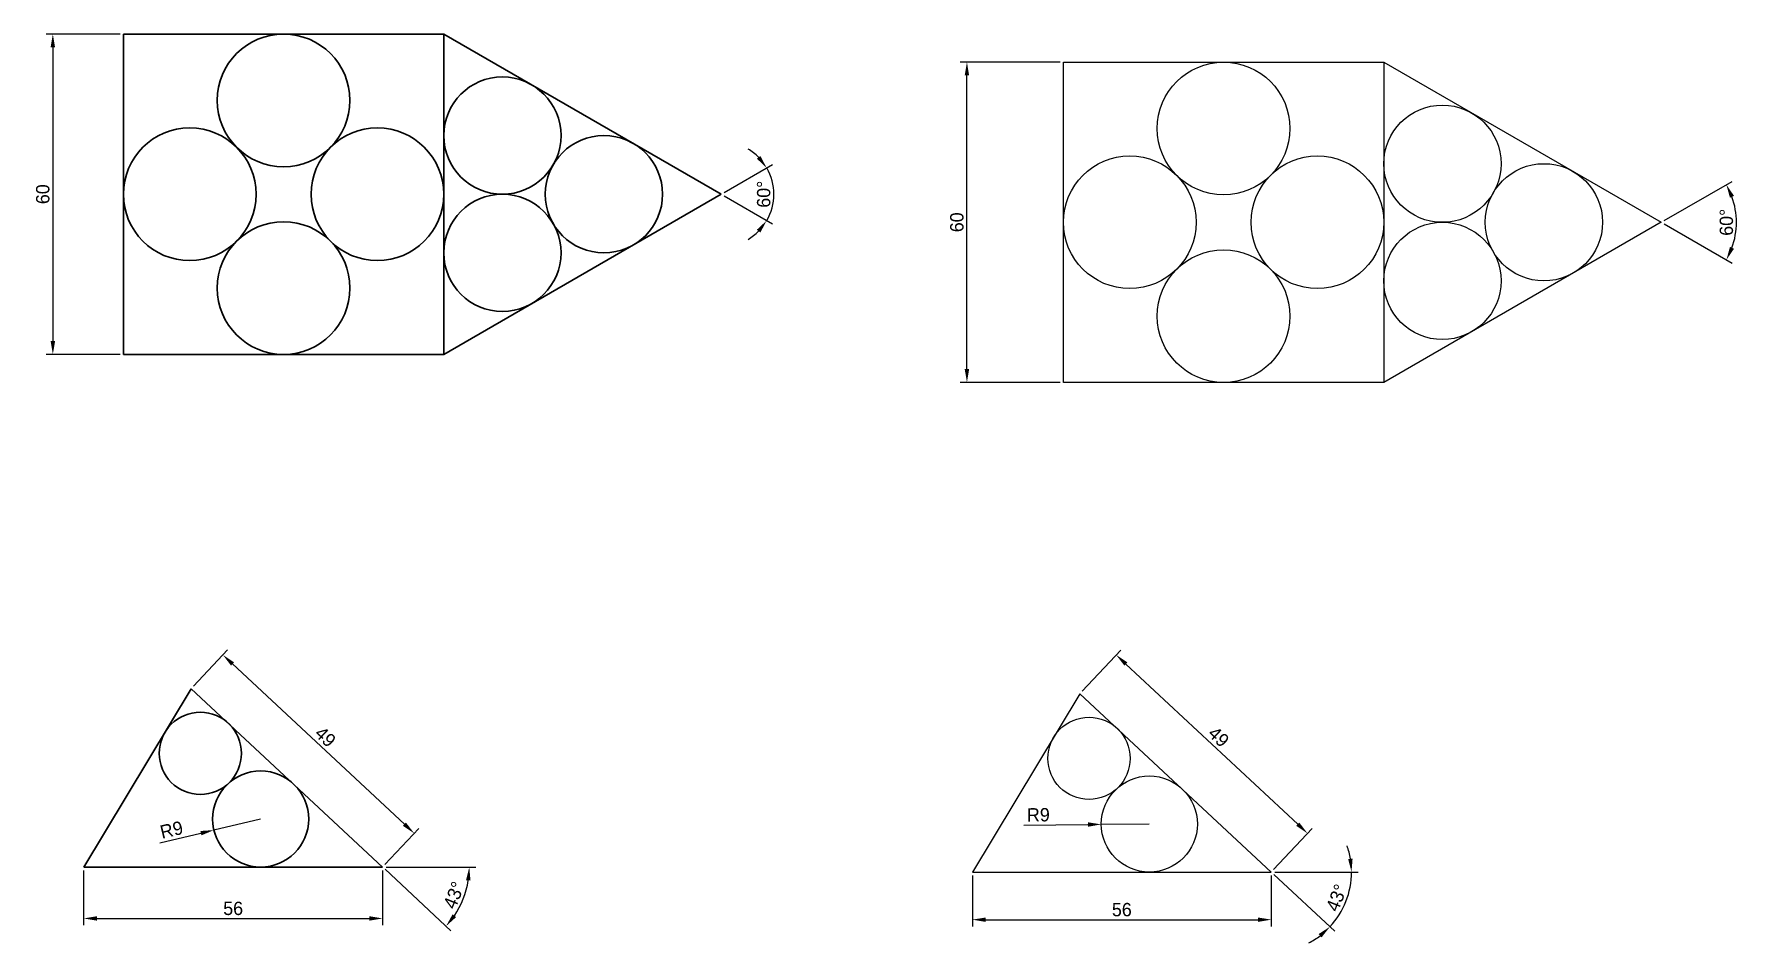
# Model space of a CAD drawing. Header units: millimetres. Extents: x 149 to 469, y 56 to 226.
import ezdxf

# ---------------------------------------------------------------- set-up
doc = ezdxf.new("R2010")
doc.units = ezdxf.units.MM
doc.dimstyles.new('ISO-25', dxfattribs={"dimtxt": 2.5, "dimasz": 2.5, "dimexe": 1.25, "dimexo": 0.625, "dimtad": 1, "dimdsep": 46, "dimtxsty": 'Standard', "dimcen": 2.5, "dimadec": 0, "dimazin": 0, "dimtfac": 1, "dimtmove": 0, "dimatfit": 3, "dimfxl": 1, "dimarcsym": 0})

# ---------------------------------------------------------------- blocks, each defined once
blk = doc.blocks.new('*D1')
at = {"color": 0, "lineweight": -2, "transparency": 16777216}
for p, q in [((165.6, 226.35), (151.76, 226.35)), ((153.01, 223.85), (153.01, 168.85)), ((165.6, 166.35), (151.76, 166.35))]:
    blk.add_line(p, q, dxfattribs=at)
at = {"color": 0, "transparency": 16777216}
for points in [[(152.59, 223.85), (153.43, 223.85), (153.01, 226.35)], [(152.59, 168.85), (153.43, 168.85), (153.01, 166.35)]]:
    blk.add_solid(points, dxfattribs=at)
at = {"layer": 'Defpoints', "color": 0, "transparency": 16777216}
for p in [(166.22, 226.35), (153.01, 166.35), (166.22, 166.35)]:
    blk.add_point(p, dxfattribs=at)
at = {"color": 0, "transparency": 16777216, "insert": (151.13, 196.35), "char_height": 2.5, "attachment_point": 5, "rotation": 90}
blk.add_mtext('60', dxfattribs=at)
blk = doc.blocks.new('*D2')
at = {"color": 0, "lineweight": -2, "transparency": 16777216}
for p, q in [((278.73, 196.66), (287.8, 201.9)), ((278.73, 196.03), (287.8, 190.8))]:
    blk.add_line(p, q, dxfattribs=at)
for start, end in [(44.5861, 59.1722), (330, 30), (300.8278, 315.4139)]:
    blk.add_arc((278.19, 196.35), 9.85, start, end, dxfattribs=at)
at = {"color": 0, "transparency": 16777216}
for points in [[(285.53, 203.51), (284.87, 203.01), (286.71, 201.27)], [(284.87, 189.69), (285.53, 189.18), (286.71, 191.42)]]:
    blk.add_solid(points, dxfattribs=at)
at = {"layer": 'Defpoints', "color": 0, "transparency": 16777216}
for p in [(226.22, 226.35), (278.19, 196.35), (278.19, 196.35), (287.88, 194.64), (226.22, 166.35)]:
    blk.add_point(p, dxfattribs=at)
at = {"color": 0, "transparency": 16777216, "insert": (286.16, 196.35), "char_height": 2.5, "attachment_point": 5, "rotation": 90}
blk.add_mtext('60°', dxfattribs=at)
blk = doc.blocks.new('*D3')
at = {"color": 0, "lineweight": -2, "transparency": 16777216}
for p, q in [((158.78, 69.69), (158.78, 59.44)), ((214.78, 69.69), (214.78, 59.44)), ((161.28, 60.69), (212.28, 60.69))]:
    blk.add_line(p, q, dxfattribs=at)
at = {"color": 0, "transparency": 16777216}
for points in [[(161.28, 61.11), (161.28, 60.27), (158.78, 60.69)], [(212.28, 61.11), (212.28, 60.27), (214.78, 60.69)]]:
    blk.add_solid(points, dxfattribs=at)
at = {"layer": 'Defpoints', "color": 0, "transparency": 16777216}
for p in [(158.78, 70.31), (214.78, 70.31), (214.78, 60.69)]:
    blk.add_point(p, dxfattribs=at)
at = {"color": 0, "transparency": 16777216, "insert": (186.78, 62.56), "char_height": 2.5, "attachment_point": 5}
blk.add_mtext('56', dxfattribs=at)
blk = doc.blocks.new('*D4')
at = {"color": 0, "lineweight": -2, "transparency": 16777216}
for p, q in [((179.37, 104.19), (185.7, 110.98)), ((218.86, 78.35), (186.68, 108.36)), ((215.21, 70.77), (221.54, 77.56))]:
    blk.add_line(p, q, dxfattribs=at)
at = {"color": 0, "transparency": 16777216}
for points in [[(186.96, 108.66), (186.39, 108.05), (184.85, 110.06)], [(219.14, 78.65), (218.57, 78.04), (220.69, 76.64)]]:
    blk.add_solid(points, dxfattribs=at)
at = {"layer": 'Defpoints', "color": 0, "transparency": 16777216}
for p in [(184.85, 110.06), (178.95, 103.73), (214.78, 70.31)]:
    blk.add_point(p, dxfattribs=at)
at = {"color": 0, "transparency": 16777216, "insert": (204.05, 94.72), "char_height": 2.5, "attachment_point": 5, "rotation": 317}
blk.add_mtext('49', dxfattribs=at)
blk = doc.blocks.new('*D5')
at = {"color": 0, "lineweight": -2, "transparency": 16777216}
for p, q in [((215.41, 70.31), (232.26, 70.31)), ((215.24, 69.89), (227.56, 58.39))]:
    blk.add_line(p, q, dxfattribs=at)
blk.add_arc((214.78, 70.31), 16.23, 325.8352, 351.1648, dxfattribs=at)
at = {"color": 0, "transparency": 16777216}
for points in [[(230.4, 67.85), (231.23, 67.79), (231.01, 70.31)], [(228.54, 60.94), (227.88, 61.46), (226.65, 59.24)]]:
    blk.add_solid(points, dxfattribs=at)
at = {"layer": 'Defpoints', "color": 0, "transparency": 16777216}
for p in [(178.95, 103.73), (158.78, 70.31), (214.78, 70.31), (214.78, 70.31), (229.02, 62.53)]:
    blk.add_point(p, dxfattribs=at)
at = {"color": 0, "transparency": 16777216, "insert": (228.14, 65.05), "char_height": 2.5, "attachment_point": 5, "rotation": 68.5}
blk.add_mtext('43°', dxfattribs=at)
blk = doc.blocks.new('*D6')
at = {"color": 0, "lineweight": -2, "transparency": 16777216}
for p, q in [((173.04, 74.84), (180.74, 76.66)), ((191.93, 79.31), (183.18, 77.24))]:
    blk.add_line(p, q, dxfattribs=at)
at = {"color": 0, "transparency": 16777216}
blk.add_solid([(180.65, 77.07), (180.84, 76.26), (183.18, 77.24)], dxfattribs=at)
at = {"layer": 'Defpoints', "color": 0, "transparency": 16777216}
for p in [(183.18, 77.24), (191.93, 79.31)]:
    blk.add_point(p, dxfattribs=at)
at = {"color": 0, "transparency": 16777216, "insert": (175.24, 77.29), "char_height": 2.5, "attachment_point": 5, "rotation": 13.3273}
blk.add_mtext('R9', dxfattribs=at)
blk = doc.blocks.new('*D8')
at = {"color": 0, "lineweight": -2, "transparency": 16777216}
for p, q in [((341.66, 221.09), (322.97, 221.09)), ((324.22, 163.59), (324.22, 218.59)), ((341.66, 161.09), (322.97, 161.09))]:
    blk.add_line(p, q, dxfattribs=at)
at = {"color": 0, "transparency": 16777216}
for points in [[(323.8, 218.59), (324.63, 218.59), (324.22, 221.09)], [(323.8, 163.59), (324.63, 163.59), (324.22, 161.09)]]:
    blk.add_solid(points, dxfattribs=at)
at = {"layer": 'Defpoints', "color": 0, "transparency": 16777216}
for p in [(324.22, 221.09), (342.29, 221.09), (342.29, 161.09)]:
    blk.add_point(p, dxfattribs=at)
at = {"color": 0, "transparency": 16777216, "insert": (322.34, 191.09), "char_height": 2.5, "attachment_point": 5, "rotation": 90}
blk.add_mtext('60', dxfattribs=at)
blk = doc.blocks.new('*D9')
at = {"color": 0, "lineweight": -2, "transparency": 16777216}
for p, q in [((454.79, 191.4), (467.54, 198.76)), ((454.79, 190.78), (467.54, 183.42))]:
    blk.add_line(p, q, dxfattribs=at)
blk.add_arc((454.25, 191.09), 14.09, 340.1759, 19.8241, dxfattribs=at)
at = {"color": 0, "transparency": 16777216}
for points in [[(467.13, 195.69), (467.89, 196.04), (466.46, 198.14)], [(467.89, 186.13), (467.13, 186.48), (466.46, 184.04)]]:
    blk.add_solid(points, dxfattribs=at)
at = {"layer": 'Defpoints', "color": 0, "transparency": 16777216}
for p in [(402.29, 221.09), (454.25, 191.09), (454.25, 191.09), (468.13, 188.64), (402.29, 161.09)]:
    blk.add_point(p, dxfattribs=at)
at = {"color": 0, "transparency": 16777216, "insert": (466.47, 191.09), "char_height": 2.5, "attachment_point": 5, "rotation": 90}
blk.add_mtext('60°', dxfattribs=at)
blk = doc.blocks.new('*D10')
at = {"color": 0, "lineweight": -2, "transparency": 16777216}
for p, q in [((345.82, 103.25), (353.02, 110.97)), ((386.17, 78.34), (353.99, 108.35)), ((381.66, 69.83), (388.85, 77.55))]:
    blk.add_line(p, q, dxfattribs=at)
at = {"color": 0, "transparency": 16777216}
for points in [[(354.28, 108.65), (353.71, 108.05), (352.17, 110.05)], [(386.46, 78.65), (385.89, 78.04), (388, 76.64)]]:
    blk.add_solid(points, dxfattribs=at)
at = {"layer": 'Defpoints', "color": 0, "transparency": 16777216}
for p in [(352.17, 110.05), (345.39, 102.79), (381.23, 69.38)]:
    blk.add_point(p, dxfattribs=at)
at = {"color": 0, "transparency": 16777216, "insert": (371.36, 94.72), "char_height": 2.5, "attachment_point": 5, "rotation": 317}
blk.add_mtext('49', dxfattribs=at)
blk = doc.blocks.new('*D11')
at = {"color": 0, "lineweight": -2, "transparency": 16777216}
for p, q in [((325.23, 68.75), (325.23, 59.21)), ((381.23, 68.75), (381.23, 59.21)), ((327.73, 60.46), (378.73, 60.46))]:
    blk.add_line(p, q, dxfattribs=at)
at = {"color": 0, "transparency": 16777216}
for points in [[(327.73, 60.87), (327.73, 60.04), (325.23, 60.46)], [(378.73, 60.87), (378.73, 60.04), (381.23, 60.46)]]:
    blk.add_solid(points, dxfattribs=at)
at = {"layer": 'Defpoints', "color": 0, "transparency": 16777216}
for p in [(325.23, 69.38), (381.23, 69.38), (381.23, 60.46)]:
    blk.add_point(p, dxfattribs=at)
at = {"color": 0, "transparency": 16777216, "insert": (353.23, 62.33), "char_height": 2.5, "attachment_point": 5}
blk.add_mtext('56', dxfattribs=at)
blk = doc.blocks.new('*D12')
at = {"color": 0, "lineweight": -2, "transparency": 16777216}
for p, q in [((381.69, 68.95), (393.13, 58.28)), ((381.86, 69.38), (397.5, 69.38))]:
    blk.add_line(p, q, dxfattribs=at)
for start, end in [(9.55, 19.1), (317, 0), (297.9, 307.45)]:
    blk.add_arc((381.23, 69.38), 15.02, start, end, dxfattribs=at)
at = {"color": 0, "transparency": 16777216}
for points in [[(396.45, 71.9), (395.62, 71.83), (396.25, 69.38)], [(390.08, 57.76), (390.64, 57.15), (392.21, 59.13)]]:
    blk.add_solid(points, dxfattribs=at)
at = {"layer": 'Defpoints', "color": 0, "transparency": 16777216}
for p in [(345.39, 102.79), (325.23, 69.38), (381.23, 69.38), (381.23, 69.38), (394.41, 62.17)]:
    blk.add_point(p, dxfattribs=at)
at = {"color": 0, "transparency": 16777216, "insert": (393.46, 64.56), "char_height": 2.5, "attachment_point": 5, "rotation": 68.5}
blk.add_mtext('43°', dxfattribs=at)
blk = doc.blocks.new('*D13')
at = {"color": 0, "lineweight": -2, "transparency": 16777216}
for p, q in [((334.9, 78.19), (346.88, 78.29)), ((358.38, 78.38), (349.38, 78.31))]:
    blk.add_line(p, q, dxfattribs=at)
at = {"color": 0, "transparency": 16777216}
blk.add_solid([(346.88, 78.7), (346.89, 77.87), (349.38, 78.31)], dxfattribs=at)
at = {"layer": 'Defpoints', "color": 0, "transparency": 16777216}
for p in [(349.38, 78.31), (358.38, 78.38)]:
    blk.add_point(p, dxfattribs=at)
at = {"color": 0, "transparency": 16777216, "insert": (337.6, 80.09), "char_height": 2.5, "attachment_point": 5, "rotation": 0.4417}
blk.add_mtext('R9', dxfattribs=at)

msp = doc.modelspace()

# ---------------------------------------------------------------- linework, layer by layer
at = {"lineweight": 30}
for p, q in [((226.224, 226.347), (166.224, 226.347)), ((166.224, 226.347), (166.224, 166.347)), ((226.224, 166.347), (226.224, 226.347)), ((278.186, 196.347), (226.224, 226.347)), ((226.224, 166.347), (278.186, 196.347)), ((166.224, 166.347), (226.224, 166.347)), ((178.945, 103.73), (158.782, 70.312)), ((214.782, 70.312), (178.945, 103.73)), ((158.782, 70.312), (214.782, 70.312))]:
    msp.add_line(p, q, dxfattribs=at)
for p, q in [((342.288, 221.088), (402.288, 221.088)), ((342.288, 161.088), (342.288, 221.088)), ((402.288, 221.088), (402.288, 161.088)), ((402.288, 221.088), (454.25, 191.088)), ((454.25, 191.088), (402.288, 161.088)), ((402.288, 161.088), (342.288, 161.088)), ((345.394, 102.793), (325.23, 69.375)), ((381.23, 69.375), (345.394, 102.793)), ((325.23, 69.375), (381.23, 69.375))]:
    msp.add_line(p, q)
for centre, radius in [((196.224, 213.921), 12.426), ((237.205, 207.328), 10.981), ((178.651, 196.347), 12.426), ((213.798, 196.347), 12.426), ((256.224, 196.347), 10.981), ((237.205, 185.366), 10.981), ((196.224, 178.773), 12.426), ((180.636, 91.618), 7.705), ((191.934, 79.312), 9)]:
    msp.add_circle(centre, radius, dxfattribs=at)
for centre, radius in [((342.288, 221.088), 6.063298011819522e-14), ((372.288, 208.662), 12.426), ((413.269, 202.069), 10.981), ((354.715, 191.088), 12.426), ((389.862, 191.088), 12.426), ((432.288, 191.088), 10.981), ((413.269, 180.107), 10.981), ((372.288, 173.514), 12.426), ((347.085, 90.681), 7.705), ((358.382, 78.375), 9)]:
    msp.add_circle(centre, radius)

# ---------------------------------------------------------------- dimensions: what is measured, and where the dimension line sits
at = {"color": 4}
dim = msp.add_linear_dim(base=(153.009, 166.347), p1=(166.224, 226.347), p2=(166.224, 166.347), angle=90, dimstyle='ISO-25', dxfattribs=at)
dim.commit()
dim.dimension.update_dxf_attribs({"geometry": '*D1', "text_midpoint": (151.134, 196.347)})
for base, line1, line2, picture, middle in [((287.883, 194.637), ((226.224, 166.347), (278.186, 196.347)), ((278.186, 196.347), (226.224, 226.347)), '*D2', (286.157, 196.347)), ((229.021, 62.527), ((158.782, 70.312), (214.782, 70.312)), ((214.782, 70.312), (178.945, 103.73)), '*D5', (228.136, 65.052))]:
    dim = msp.add_angular_dim_2l(base=base, line1=line1, line2=line2, dimstyle='ISO-25', dxfattribs=at)
    dim.commit()
    dim.dimension.update_dxf_attribs({"geometry": picture, "text_midpoint": middle})
dim = msp.add_linear_dim(base=(324.217, 221.088), p1=(342.288, 161.088), p2=(342.288, 221.088), angle=90, dimstyle='ISO-25')
dim.commit()
dim.dimension.update_dxf_attribs({"geometry": '*D8', "text_midpoint": (322.342, 191.088)})
for base, line1, line2, picture, middle in [((468.13, 188.64), ((454.25, 191.088), (402.288, 161.088)), ((402.288, 221.088), (454.25, 191.088)), '*D9', (466.47, 191.088)), ((394.406, 62.172), ((325.23, 69.375), (381.23, 69.375)), ((381.23, 69.375), (345.394, 102.793)), '*D12', (393.457, 64.559))]:
    dim = msp.add_angular_dim_2l(base=base, line1=line1, line2=line2, dimstyle='ISO-25')
    dim.commit()
    dim.dimension.update_dxf_attribs({"geometry": picture, "text_midpoint": middle})
dim = msp.add_aligned_dim(p1=(214.782, 70.312), p2=(178.945, 103.73), distance=-8.658, dimstyle='ISO-25', dxfattribs=at)
dim.commit()
dim.dimension.update_dxf_attribs({"geometry": '*D4', "text_midpoint": (204.047, 94.724)})
dim = msp.add_aligned_dim(p1=(381.23, 69.375), p2=(345.394, 102.793), distance=-9.929, dimstyle='ISO-25')
dim.commit()
dim.dimension.update_dxf_attribs({"geometry": '*D10', "text_midpoint": (371.362, 94.717)})
dim = msp.add_radius_dim(center=(358.382, 78.375), mpoint=(349.383, 78.306), dimstyle='ISO-25')
dim.commit()
dim.dimension.update_dxf_attribs({"geometry": '*D13', "text_midpoint": (337.61, 78.215), "dimtype": 164})
dim = msp.add_radius_dim(center=(191.934, 79.312), mpoint=(183.176, 77.238), dimstyle='ISO-25', dxfattribs=at)
dim.commit()
dim.dimension.update_dxf_attribs({"geometry": '*D6', "text_midpoint": (175.243, 77.285)})
dim = msp.add_linear_dim(base=(214.782, 60.69), p1=(158.782, 70.312), p2=(214.782, 70.312), dimstyle='ISO-25', dxfattribs=at)
dim.commit()
dim.dimension.update_dxf_attribs({"geometry": '*D3', "text_midpoint": (186.782, 62.565)})
dim = msp.add_linear_dim(base=(381.23, 60.455), p1=(325.23, 69.375), p2=(381.23, 69.375), dimstyle='ISO-25')
dim.commit()
dim.dimension.update_dxf_attribs({"geometry": '*D11', "text_midpoint": (353.23, 62.33)})

doc.saveas('drawing.dxf')
